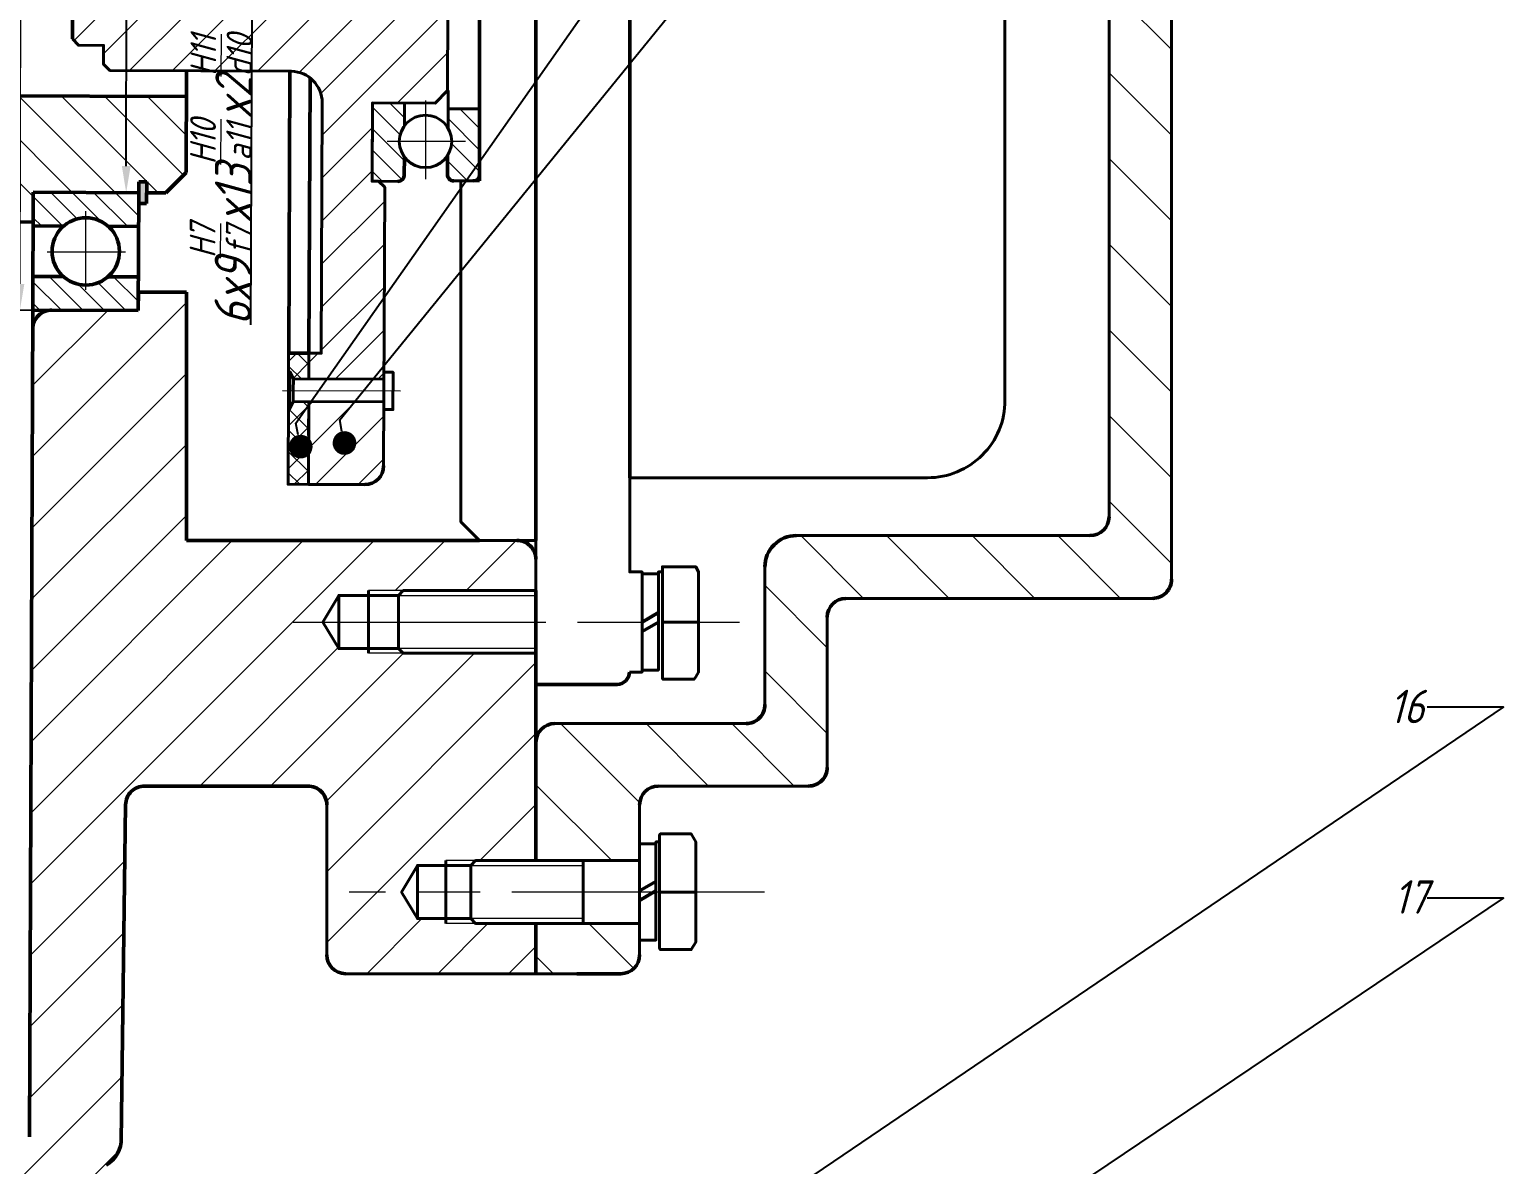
# Model space of a CAD drawing. Header units: millimetres. Extents: x 123 to 1312, y 107 to 948.
# Drawn here: x 460.6 to 600.6, y 560.6 to 668.4 of the extents above; entities that cross this region are included whole.
import ezdxf

# ---------------------------------------------------------------- set-up
doc = ezdxf.new("R2010")
doc.units = ezdxf.units.MM
doc.linetypes.add('ACAD_ISO08W100', pattern=[36, 24, -3, 6, -3])
doc.layers.get('Defpoints').update_dxf_attribs({"lineweight": 35})
for name, color, linetype, lineweight in [('中心线', 1, 'ACAD_ISO08W100', 35), ('剖面线', 6, 'Continuous', 35), ('尺寸', 4, 'Continuous', 25), ('粗实线', 7, 'Continuous', 50), ('细实线', 7, 'Continuous', 20)]:
    doc.layers.add(name, color=color, linetype=linetype, lineweight=lineweight)
doc.layers.add('尺寸标注', color=4, linetype='Continuous')
doc.styles.get("Standard").update_dxf_attribs({"font": 'arial.ttf'})
doc.styles.add('工程字-35', font='gbeitc.shx', dxfattribs={"height": 3.5, "bigfont": 'gbcbig.shx'})
doc.dimstyles.new('ISO-25', dxfattribs={"dimtxt": 2.5, "dimasz": 2.5, "dimexe": 1.25, "dimexo": 0.625, "dimtad": 1, "dimtxsty": 'Standard', "dimcen": 2.5, "dimadec": 0, "dimazin": 0, "dimtfac": 1, "dimtmove": 0, "dimatfit": 3, "dimfxl": 1, "dimarcsym": 0})
pattern_1 = [(135, (-1240.287350749196, -1086.614269054311), (-1.016661937287694, -1.016661937287694), [])]

# ---------------------------------------------------------------- blocks, each defined once
blk = doc.blocks.new('*D47')
at = {"layer": 'Defpoints', "color": 0, "transparency": 16777216}
for p in [(459.8407330063274, 711.82915076308), (471.0816382059557, 711.8064895668207), (470.9402697020314, 641.681773614421)]:
    blk.add_point(p, dxfattribs=at)
at = {"layer": '尺寸标注', "color": 0, "lineweight": -2, "transparency": 16777216}
for p, q in [((470.4566394759793, 711.8077495382047), (458.5907355463746, 711.831670705848)), ((459.7044043879392, 644.2044297305858), (459.8356931207914, 709.3291558431744)), ((470.315270972055, 641.683033585805), (458.4493670424504, 641.7069547534483))]:
    blk.add_line(p, q, dxfattribs=at)
at = {"layer": '尺寸标注', "color": 0, "transparency": 16777216}
for points in [[(459.4190273008071, 709.3299958240971), (460.2523589407757, 709.3283158622518), (459.8407330063274, 711.82915076308)], [(459.2877385679549, 644.2052697115085), (460.1210702079235, 644.2035897496633), (459.6993645024032, 641.7044348106803)]]:
    blk.add_solid(points, dxfattribs=at)
at = {"layer": '尺寸标注', "color": 0, "lineweight": 20, "transparency": 16777216, "insert": (457.3950535804551, 676.7715806781392), "char_height": 3.5, "attachment_point": 5, "rotation": 89.8844942535857, "style": '工程字-35'}
blk.add_mtext('Φ70H7', dxfattribs=at)
blk = doc.blocks.new('*D48')
at = {"layer": 'Defpoints', "color": 0, "transparency": 16777216}
for p in [(461.0656018188037, 700.6187989255214), (469.8853280989273, 700.6010187278038), (460.9694224164813, 652.9097680285314)]:
    blk.add_point(p, dxfattribs=at)
at = {"layer": '尺寸标注', "color": 0, "lineweight": -2, "transparency": 16777216}
for p, q in [((461.6906005487805, 700.6175389543342), (471.1353255588809, 700.5984987854292)), ((469.7941885813539, 655.3919827507209), (469.8802882141783, 698.1010238078966)), ((461.5944211464581, 652.9085080573442), (471.0391461565585, 652.8894678884392))]:
    blk.add_line(p, q, dxfattribs=at)
at = {"layer": '尺寸标注', "color": 0, "transparency": 16777216}
for points in [[(469.4636223941937, 698.101863788688), (470.2969540341629, 698.1001838271051), (469.8853280989273, 700.6010187278038)], [(469.3775227613693, 655.3928227315123), (470.2108544013384, 655.3911427699294), (469.7891486966049, 652.8919878308137)]]:
    blk.add_solid(points, dxfattribs=at)
at = {"layer": '尺寸标注', "color": 0, "lineweight": 20, "transparency": 16777216, "insert": (467.4622432238543, 676.7512911698202), "char_height": 3.5, "attachment_point": 5, "rotation": 89.88449427162345, "style": '工程字-35'}
blk.add_mtext('Φ48k6', dxfattribs=at)
blk = doc.blocks.new('*D49')
at = {"layer": 'Defpoints', "color": 0, "transparency": 16777216}
for p in [(482.6382624457374, 683.1078516123423), (481.7163478668381, 670.3370508021072), (482.5867572906622, 670.3335413701691)]:
    blk.add_point(p, dxfattribs=at)
at = {"layer": '尺寸标注', "color": 0, "lineweight": -2, "transparency": 16777216}
for p, q in [((482.013267525825, 683.110371549596), (480.5178631820885, 683.1164009187881)), ((481.7577732728979, 680.611381364631), (481.7264276158535, 672.8370304817566)), ((481.9617623707499, 670.3360613074228), (480.4663580270134, 670.3420906766149)), ((481.7163478668381, 670.3370508021072), (481.5953908786543, 640.3372946463143))]:
    blk.add_line(p, q, dxfattribs=at)
at = {"layer": '尺寸标注', "color": 0, "transparency": 16777216}
for points in [[(481.3411099929563, 680.6130613228003), (482.1744365528395, 680.6097014064619), (481.7678530219133, 683.1113610442804)], [(481.3097643359119, 672.8387104399259), (482.1430908957951, 672.8353505235875), (481.7163478668381, 670.3370508021072)]]:
    blk.add_solid(points, dxfattribs=at)
at = {"layer": '尺寸标注', "color": 0, "lineweight": 20, "transparency": 16777216, "insert": (478.7800194994412, 654.0987577961718), "char_height": 3.5, "attachment_point": 5, "rotation": 89.76898854325012, "style": '工程字-35'}
blk.add_mtext('6x9{\\H0.7x;\\SH7/f7;}x13{\\H0.7x;\\SH10/a11;}x2{\\H0.7x;\\SH11/d10;}', dxfattribs=at)
blk = doc.blocks.new('*D28')
at = {"layer": 'Defpoints', "color": 0, "transparency": 16777216}
for p in [(498.8055575821501, 683.1080082827918), (498.7540524270753, 670.3336980406187), (515.0705834632636, 670.267910890834)]:
    blk.add_point(p, dxfattribs=at)
at = {"layer": '尺寸标注', "color": 0, "lineweight": -2, "transparency": 16777216}
for p, q in [((515.1220886183382, 683.042221133007), (515.2430456065212, 713.0419772887996)), ((499.4305525020624, 683.105488345538), (516.372078458163, 683.0371812584993)), ((515.0806632122789, 672.7678905704834), (515.1120088693231, 680.5422414533577)), ((499.3790473469876, 670.3311781033649), (516.3205733030883, 670.2628710163262))]:
    blk.add_line(p, q, dxfattribs=at)
at = {"layer": '尺寸标注', "color": 0, "transparency": 16777216}
for points in [[(514.6953455893814, 680.5439214115269), (515.5286721492646, 680.5405614951885), (515.1220886183382, 683.042221133007)], [(514.6639999323372, 672.7695705286525), (515.4973264922204, 672.7662106123141), (515.0705834632636, 670.267910890834)]]:
    blk.add_solid(points, dxfattribs=at)
at = {"layer": '尺寸标注', "color": 0, "lineweight": 20, "transparency": 16777216, "insert": (512.3167969881399, 699.3036639625137), "char_height": 3.5, "attachment_point": 5, "rotation": 89.76898854325215, "style": '工程字-35'}
blk.add_mtext('6x9{\\H0.7x;\\SH7/f7;}x13{\\H0.7x;\\SH10/a11;}x2{\\H0.7x;\\SH11/d10;}', dxfattribs=at)

msp = doc.modelspace()

# ---------------------------------------------------------------- hatches: boundary and pattern name
at = {"layer": '剖面线', "lineweight": 20}
h = msp.add_hatch(dxfattribs=at)
h.set_pattern_fill('ANSI31', color=256, scale=0.9056863622429999, angle=90)
h.set_pattern_definition([(135, (-1240.287350749196, -1086.614269054311), (-2.033323874575389, -2.033323874575387), [])])
h.paths.add_polyline_path([(475.5005310108136, 661.9844974921698), (457.0455800894015, 662.0589066063299), (456.0103856690866, 662.0630609409013), (456.010360611861, 660.7327835106112), (449.4113172038342, 660.732907140598), (449.4113091655327, 660.3061571325939), (448.5517590034469, 660.3061726295409), (448.5517670417721, 660.7329240013414), (441.0931734716823, 660.733064492073), (440.2453472812722, 660.7330804618018), (440.2453307928618, 659.8577176331755), (440.2452946671974, 657.939821359394), (440.2452266308565, 654.3278007372019), (449.6171597585117, 654.3276242066372, -0.4142135623730984), (451.7481463526137, 652.1965573321177), (451.7467720949762, 579.2377996256987), (446.7034875743584, 579.2378946214535), (446.7034370843758, 576.5574027814846), (451.7467216049936, 576.5573077857298), (451.7467495507135, 575.0736813478966), (454.5191898119938, 575.0736291259655), (454.5192118911255, 576.2458009689431), (458.4023027057774, 576.2473423657116), (458.6763126160104, 650.0882492573983), (460.9580626433835, 650.0790923755262), (460.9694224164814, 652.9097680285308), (470.9851674183637, 652.8695738824799), (470.9892646519165, 653.890539633152), (471.7351180031183, 653.8875464520634), (471.731114227272, 652.8665803263361), (473.5424730237301, 652.8594769813626), (475.4714546034111, 654.7729659795082)])
h.paths.add_polyline_path([(454.5191255975642, 571.6645122683126), (451.7466756503682, 571.6645644904261), (451.7466011845045, 570.1642275831928), (458.3797289314161, 570.1641026410093), (458.3809466910207, 570.4922676833148), (454.5191035184325, 570.492340425335)])
h.paths.add_polyline_path([(458.7849326858095, 770.9425127311501), (458.7849337056623, 770.9966563661619), (458.7851648265823, 783.2667685101346), (451.7506152052429, 783.266901013536), (451.7504946921845, 776.86891355743), (446.7072101679869, 776.8688185616747), (446.7071597740169, 774.1934239667853), (451.7504442946347, 774.1933289710305), (451.7490700369981, 701.2345712646106, -0.4142135623730926), (449.6180031624763, 699.1035846705086), (440.2460700348229, 699.1037612010732), (440.2459493844044, 692.6984814764724), (448.5523691449043, 692.698325016012), (448.5523771832186, 693.1250756991044), (449.4119273452916, 693.1250595085417), (449.4119193069773, 692.6983088254492), (456.0109627149932, 692.6981845252817), (456.0109398741906, 691.4855758575227), (457.1049029770365, 691.4855552515364), (475.5600039040964, 691.4855552515364), (475.5600039040964, 698.6971453810143), (473.6387529989843, 700.6183962861251), (471.8273802855329, 700.6185962157056), (471.827267595917, 699.597622245712), (471.0814082389088, 699.5976362947854), (471.081427470066, 700.6186102665392), (461.0656018188038, 700.6187989255204), (461.0656551380907, 703.4494973718615), (458.783886737473, 703.4495403514538)])
h = msp.add_hatch(dxfattribs=at)
h.set_pattern_fill('ANSI31', color=256, scale=1.811372724486, angle=90)
h.set_pattern_definition([(135, (-1240.287350749196, -1086.614269054311), (-4.066647749150778, -4.066647749150775), [])])
h.paths.add_polyline_path([(518.5375993455127, 771.5085634220127), (518.5375993455127, 772.9212695202364, 0.4142135623730952), (516.7640357222153, 774.6948331435342), (512.5754067395383, 774.6948331435342), (508.6948337124613, 774.6948331435342), (508.6948337124613, 769.9236767799116), (518.5375993455127, 769.9236767799116)])
h.paths.add_polyline_path([(567.2162604956866, 739.072619092562), (538.1222699943119, 739.072619092562, -0.4142135623730951), (536.3487063710154, 740.8461827158567), (536.3487063710154, 755.1101624947332, 0.414213562373095), (534.5751427477044, 756.8837261180452), (520.311162968811, 756.8837261180452, -0.4142135623730951), (518.5375993455127, 758.657289741343), (518.5375993455127, 763.9614841739235), (508.6948337124613, 763.9614841739235), (508.6948337124613, 752.7328325315984, 0.4142135623730951), (510.4683973357587, 750.9592689083006), (528.6129501417063, 750.9592689083006, -0.414213562373043), (530.4242491612531, 749.185705285006), (530.4242491612531, 736.0915227895644, 0.4142135623730952), (533.4053454642499, 733.1104264865667), (561.2918032859352, 733.1104264865667, -0.4142135623730919), (563.1031023054684, 731.3368628632657), (563.1031023054684, 676.7148768052298), (569.0275595152316, 676.7148768052298), (569.0275595152316, 737.2990554692674, 0.414213562373095)])
h.paths.add_polyline_path([(569.0275595152316, 676.7148768052298), (563.1031023054684, 676.7148768052298), (563.1031023054684, 622.1306261434247, -0.4142135623731004), (561.3295386821665, 620.3193271238924), (533.4053454642499, 620.3193271238924, 0.4142135623730959), (530.4242491612531, 617.3382308208952), (530.4242491612531, 604.2817837217044, -0.4142135623729952), (528.6506855379566, 602.470484702159), (510.4683973357587, 602.470484702159, 0.4142135623730951), (508.6948337124613, 600.6969210788607), (508.6948337124613, 589.468269436536), (518.5375993455127, 589.468269436536), (518.5375993455127, 591.0531560786371), (518.5375993455127, 594.7724638691166, -0.4142135623730937), (520.311162968811, 596.5460274924153), (534.5751427477044, 596.5460274924153, 0.4142135623730951), (536.3487063710154, 598.3195911157263), (536.3487063710154, 612.5835708946029, -0.4142135623730949), (538.1222699943119, 614.3571345178975), (567.2539958919378, 614.3571345178975, 0.414213562372992), (569.0275595152316, 616.1684335374439)])
h.paths.add_polyline_path([(518.5375993455127, 583.506076830548), (508.6948337124613, 583.506076830548), (508.6948337124613, 578.7349204669254), (512.5754067395383, 578.7349204669254), (516.7640357222153, 578.7349204669254, 0.4142135623730951), (518.5375993455127, 580.5084840902236)])
h = msp.add_hatch(dxfattribs=at)
h.set_pattern_fill('ANSI31', color=256, scale=0.9056863622429999)
h.set_pattern_definition([(44.99999999999999, (-1240.287350749196, -1086.614269054311), (-2.033323874575389, 2.033323874575387), [])])
h.paths.add_polyline_path([(494.4308539335761, 726.4659785630629, 0.4142135623730951), (492.657290310276, 728.2395421863612), (487.2988640441308, 728.2395421863612), (487.2988640441308, 720.390579768346), (494.4308539335761, 720.390579768346)])
h.paths.add_polyline_path([(494.4308539335761, 718.2396621826429), (487.2988640441308, 718.2396621826429), (487.2988640441308, 715.7868614270133), (488.4686613275735, 715.7868614270133), (488.4686613275735, 692.0665054315846, -0.4104873917402703), (485.5253004208371, 689.0324654925416), (468.2802243389488, 689.0324654925416), (467.6764579990977, 688.4286991526956), (467.6764579990977, 686.6551355293941), (465.2991280359502, 686.6551355293941), (464.7330970923595, 686.051369189548), (464.7330970923595, 683.6740392263996), (465.2987470467906, 683.108389271948), (482.6485606123342, 683.1080624693177), (500.355311143313, 683.1080160910105), (500.355311143313, 690.8060291158426), (499.1855138598712, 692.0135617955357), (493.2233212538686, 692.0135617955357), (493.2233212538686, 698.8436685150591), (493.2233212538686, 699.4474348549056), (493.8270875937224, 699.4474348549056), (494.4308539335761, 700.0134657985077)])
h.paths.add_polyline_path([(500.3294141386186, 670.2620041775467), (482.64968018119, 670.3332876693294), (482.6382624457374, 670.3219019981184), (465.1917428671431, 670.3222308419786), (464.7052074500798, 669.8396030255194), (464.6956222943372, 667.4622923856427), (465.25921431188, 666.8562487733557), (467.6365249517548, 666.8466636176131), (467.6293741212821, 665.073114410086), (468.2307012283691, 664.4669186524693), (485.3460612128183, 664.3979106783822, -0.4179495766582548), (488.4069546415349, 661.404448829101), (488.3111030841146, 637.6313424303371), (487.1413153089488, 637.6360589355427), (487.131425862548, 635.1832781166222), (494.2633577821789, 635.1545226493959), (494.3368439761998, 653.3805708884502), (493.7353647237851, 653.9490315565413), (493.1316032914292, 653.9514658818093), (493.16157592129, 661.3852785176168), (499.1237200657524, 661.3612395555965), (500.2983764914525, 662.5640459150877)])
h.paths.add_polyline_path([(494.2546854984112, 633.0036225466529), (487.122753578783, 633.0323780138792), (487.0911073502994, 625.1834793933313), (492.449490062404, 625.161874756579, 0.4142135623730886), (494.2301901004039, 626.9282731336284)])
h = msp.add_hatch(dxfattribs=at)
h.set_pattern_fill('ANSI37', color=256, scale=0.4528431811215)
h.set_pattern_definition([(44.99999999999999, (-1240.287350749196, -1086.614269054311), (-1.016661937287694, 1.016661937287694), []), (135, (-1240.287350749196, -1086.614269054311), (-1.016661937287694, -1.016661937287693), [])])
h.paths.add_polyline_path([(487.2988640441308, 728.2395421863612), (485.3743588358602, 728.2395421863612), (485.3743588358602, 721.1075522969172), (485.4875650245995, 721.1075522969172), (485.8271835907635, 720.390579768346), (487.2988640441308, 720.390579768346)])
h.paths.add_polyline_path([(487.2988640441308, 718.2396621826429), (485.8271835907635, 718.2396621826429), (485.4875650245995, 717.5604250503152), (485.3743588358602, 717.5604250503152), (485.3743588358602, 715.7868614270133), (487.2988640441308, 715.7868614270133)])
h.paths.add_polyline_path([(487.1413153089488, 637.6360589355427), (485.216825743325, 637.6438183473342), (485.2096749128514, 635.8702691398066), (485.3228801814357, 635.8698127038192), (485.6597573712052, 635.1892117844632), (487.131425862548, 635.1832781166222)])
h.paths.add_polyline_path([(487.122753578783, 633.0323780138792), (485.6510850874383, 633.0383116817197), (485.3085785204867, 632.322714288764), (485.1953732519032, 632.3231707247514), (485.1666177846782, 625.1912388051223), (487.0911073502994, 625.1834793933313)])
h = msp.add_hatch(dxfattribs=at)
h.set_pattern_fill('ANSI31', color=256, scale=0.4528431811215, angle=90)
h.set_pattern_definition(pattern_1)
h.paths.add_polyline_path([(496.209433400395, 659.218957270964), (496.2181181725582, 661.3729547459475), (493.16157592129, 661.3852785176168), (493.1316032914292, 653.9514658818093), (493.7353647237851, 653.9490315565413), (495.5843841103697, 653.9415764354089, 0.4142135623731418), (496.1905798679863, 654.5429035424895), (496.1975134192835, 656.2625631614274, -0.1593255716615192), (495.7168549593207, 657.732688497153, -0.16139336818083)])
h.paths.add_polyline_path([(503.3364074463143, 660.8124809916208), (500.345138589154, 660.824541585378), (500.345138589154, 659.0033472196969, -0.1347775255652091), (500.6939879074571, 657.732688497153, -0.1455676542781107), (500.2894530557569, 656.3726240527899), (500.2822995203169, 654.5984039595978, 0.414213562372942), (500.8836266273993, 653.9922082019807), (502.7326460139839, 653.9847530808483, 0.4420067806815043), (503.3364074463143, 654.6427317009229)])
h = msp.add_hatch(dxfattribs=at)
h.set_pattern_fill('ANSI31', color=256, scale=0.4528431811215, angle=90)
h.set_pattern_definition(pattern_1)
h.paths.add_polyline_path([(470.9851674183637, 652.8695738824799), (460.9694224164814, 652.9097680285308), (460.9565944975284, 649.713253666228), (463.8502164207757, 649.7015867783052, -0.3779644731241619), (468.0788071337956, 649.6845373864949), (470.9723387423119, 649.6728708627152)])
h.paths.add_polyline_path([(470.9475515550321, 643.4962961250876), (470.9530968638837, 644.8780993198279), (468.0594749412776, 644.8897662077479, -0.3779644732774394), (463.8308842269716, 644.9068155995637), (460.9373526191011, 644.9184821233407), (460.9245247001463, 641.7219677604712), (470.9402697463929, 641.6817846691856)])
h = msp.add_hatch(dxfattribs=at)
h.set_pattern_fill('ANSI31', color=256, scale=1.5)
h.set_pattern_definition([(45, (-3538.129072147966, -1168.796074194503), (-3.367596045400933, 3.367596045400933), [])])
h.paths.add_polyline_path([(425.5970105539927, 306.7228221350686), (417.2416817402263, 306.7228221350686), (417.2416817402263, 299.7431891066205), (427.4582460282454, 299.7431891066205), (427.451234026777, 302.5350423179996), (425.5970105539927, 302.5350423179996)])
h.paths.add_polyline_path([(466.4016277698752, 334.581558880368), (466.4016277698747, 380.2786365358443, -0.4142135623730952), (468.2130004943606, 382.0900092603304), (479.0808163422912, 382.0900092603295), (479.0808163422912, 394.2414954372643), (466.8032161201813, 394.1919929834089), (463.9730844060518, 394.1805820837155), (463.9712586621008, 394.6334031579759), (461.2920673060466, 394.6226008396002), (459.7735876520937, 397.1429109716244), (457.267327969329, 397.1342517809926), (457.3447261936794, 343.6646423945151, -0.4150612735273193), (448.2879153312215, 334.5815588802777), (417.3301299931427, 334.5815082703448), (417.3301299931427, 317.8497733398415), (425.5970105539927, 317.8497733398415), (425.5970105539927, 322.0375531569105), (427.4582460282454, 322.0375531569105), (427.4684146380432, 325.4916938077115), (457.3447641466823, 325.3656610595328, 0.4142135623769168)])
h.paths.add_polyline_path([(479.0808163422912, 409.2712249964518), (464.589834546407, 409.2712249964518), (457.2497748612991, 409.2606001276204), (457.267327969329, 397.1342517809926), (459.7713680783882, 397.142903302941), (461.2716798319284, 399.6791028355312), (463.950871187983, 399.6899051539069), (463.9490454440324, 400.1427262281666), (466.7791771581619, 400.154137127859), (479.0808163422912, 400.2037365051835)])
h.paths.add_polyline_path([(508.6948337124613, 609.1715357200335), (496.0912113681561, 609.1715357200335), (492.8082318952311, 609.1715357200335), (489.9780771772048, 609.5866250786792), (488.4686613275735, 612.1148966267904), (489.9780771772048, 614.6431681749011), (492.8082318952311, 614.6431681749011), (492.8082318952311, 615.095992929784), (496.0912113681561, 615.095992929784), (508.6948337124613, 615.095992929784), (508.6948337124613, 618.0769899319839, 0.4111339393678041), (506.9024023910324, 619.8506528560797), (503.3364074463143, 619.8506528560795), (475.5098822186619, 619.8506528560795), (475.5098822186619, 643.4377901104606), (470.9473167647798, 643.4377901104606), (470.9402697463952, 641.6817846691863), (462.7169057099809, 641.7147410010875, 0.4175137250915362), (460.9172305366747, 639.9092428227152), (460.6087960005598, 563.257961634843, -0.2845779496551034), (458.9600519353298, 560.6195136482856, 0.2853566091256299), (457.3112858815743, 557.9725545158333), (457.2494374507655, 503.8685356282303), (464.5898345464147, 503.8579102709914), (478.7094872768012, 503.8579102709914), (479.0808163422907, 504.1079517407115), (479.0808163422907, 512.9226131723037), (466.7791771581615, 512.9749981395842), (463.949045444032, 512.9864090392769), (461.2716798319279, 513.4500324319124), (459.7714024013385, 515.9861739433261), (459.7735536333694, 515.9861678329385), (461.2920673060462, 518.506534427843), (463.9712586621004, 518.4957321094673), (463.9730844060514, 518.9485531837274), (466.8032161201809, 518.937142284034), (475.918920966601, 518.900388378514), (479.0808163422907, 521.059768905852), (479.0808163422907, 531.0391260071137), (468.2130004943601, 531.0391260071126, -0.4142135623730951), (466.4016277698743, 532.8504987315987), (466.4016277698743, 558.0049761393332, -0.2694392891487775), (467.8931472323411, 560.5718601990277, 0.2793170502078753), (469.3250526961383, 563.1437892981439), (469.7402735186774, 594.7724638692898, -0.4111339393602236), (471.5327048401059, 596.5461267933392), (487.047411182868, 596.5461267933392, -0.4111339393959939), (488.8398425042988, 594.7724638690706), (488.8398425042988, 580.5084840902246, 0.4142135623730929), (490.613406127597, 578.7349204669263), (506.6509495297732, 578.734920466926), (508.6948337124613, 578.734920466926), (508.6948337124613, 583.5060768305486), (502.9528806982089, 583.5060768305486), (500.1227259801844, 583.5060768305486), (497.4435128471096, 583.9589015854319), (495.9340969974783, 586.4871731335431), (497.4435128471096, 589.0154446816539), (500.1227259801844, 589.0154446816539), (500.1227259801844, 589.4682694365367), (502.9528806982089, 589.4682694365367), (508.6948337124613, 589.4682694365367), (508.6948337124613, 600.6969210788618), (508.6948337124613, 606.1904394170394)])
at = {"layer": '粗实线', "lineweight": 50}
h = msp.add_hatch(color=256, dxfattribs=at)
h.dxf.hatch_style = 1
h.paths.add_polyline_path([(471.7351180031183, 653.8875464520634), (470.9892646519165, 653.890539633152), (470.9810701848082, 651.8486081318074), (471.7271104514257, 651.8456142006098)])

# ---------------------------------------------------------------- linework, layer by layer
at = {"linetype": 'Continuous', "lineweight": 50}
for p, q in [((470.9892646519165, 653.8905396331527), (470.9810701848082, 651.8486081318081)), ((471.7271104514257, 651.8456142006105), (471.7351180031183, 653.887546452064)), ((460.9245247001463, 641.7219677604719), (460.9694224164814, 652.9097680285315)), ((460.9694224164814, 652.9097680285315), (470.9851674183637, 652.8695738824806)), ((470.9402697020314, 641.681773614421), (470.9851674183637, 652.8695738824806)), ((470.9810701848082, 651.8486081318081), (471.7269235360136, 651.8456149507199)), ((460.9582200589257, 650.0790917438037), (458.6760872625418, 650.0882501617646)), ((470.9402697463929, 641.6817846691863), (460.9245247001463, 641.7219677604719))]:
    msp.add_line(p, q, dxfattribs=at)
at = {"lineweight": 50}
for p, q in [((460.9565944975284, 649.7132536662286), (463.8502164207785, 649.7015867783055)), ((468.0788071337956, 649.684537386496), (470.9723387423091, 649.6728708627159)), ((460.9374128289264, 644.91848188058), (463.8308842269716, 644.9068155995649)), ((468.0594749412776, 644.8897662077491), (470.9530968638837, 644.8780993198286))]:
    msp.add_line(p, q, dxfattribs=at)
msp.add_circle((465.9548456807051, 647.2956764927451), 3.196540102034117, dxfattribs=at)
at = {"layer": '中心线', "lineweight": 20}
for p, q in [((498.2108844219729, 661.6138399209549), (498.2108844219729, 654.1466654137866)), ((494.5635870741762, 657.7449940925346), (502.0127091835102, 657.7449940925346)), ((465.9352433459244, 651.1262575498577), (465.9352433459244, 643.6590830426894)), ((462.2879459981277, 647.2574117214374), (469.7370681074617, 647.2574117214374)), ((484.6172021314496, 634.0948941883291), (495.8295661044785, 634.0496866949877))]:
    msp.add_line(p, q, dxfattribs=at)
for points in [[(485.638506609549, 612.1148966267904), (528.0250631263552, 612.1148966267904)], [(530.3936403099069, 586.4871731335431), (490.9593872483083, 586.4871731335431)]]:
    msp.add_lwpolyline(points, dxfattribs=at)
at = {"layer": '尺寸', "lineweight": 25}
for points in [[(486.1256211701157, 629.8700331241387), (485.9085435255802, 630.9751556781387), (600.5533592475012, 794.217891999421), (593.3108596525408, 794.217891999421)], [(490.2787059250941, 630.2147819526447), (490.0616282805595, 631.3199045066447), (600.5533592475012, 767.0464877339502), (593.3108596525408, 767.0464877339502)], [(481.9891348074016, 522.7995502180013), (481.3697970578733, 523.1837325133602), (600.5533592475012, 604.0180621411271), (593.3108596525408, 604.0180621411271)], [(455.2438546873136, 486.8055855606974), (455.0267770427781, 487.9107081146972), (600.5533592475012, 585.9037926308135), (593.3108596525408, 585.9037926308135)]]:
    msp.add_lwpolyline(points, dxfattribs=at)
at = {"layer": '尺寸', "lineweight": 0, "transparency": 33554559}
for points in [[(485.8493405316167, 629.771361467532), (486.3624331459732, 628.7649105701391), (485.6125285557591, 629.6134868169604)], [(486.1256211701157, 629.8700331241387), (485.8493405316167, 629.771361467532), (486.3624331459732, 628.7649105701391)], [(486.3624331459732, 628.7649105701391), (486.4216361399376, 629.8897674554607), (486.1256211701157, 629.8700331241387)], [(486.7176511097587, 629.8305644614959), (486.3624331459732, 628.7649105701391), (486.4216361399376, 629.8897674554607)], [(486.9741974169374, 629.7121584735676), (486.7176511097587, 629.8305644614959), (486.3624331459732, 628.7649105701391)], [(490.5155179009516, 629.1096593986451), (489.7656133107375, 629.9582356454664), (489.5682699975232, 629.7214236696093)], [(490.0024252865951, 630.116110296038), (490.5155179009516, 629.1096593986451), (489.7656133107375, 629.9582356454664)], [(490.2787059250941, 630.2147819526447), (490.0024252865951, 630.116110296038), (490.5155179009516, 629.1096593986451)], [(490.5155179009516, 629.1096593986451), (490.574720894916, 630.2345162839663), (490.2787059250941, 630.2147819526447)], [(490.8707358647371, 630.1753132900019), (490.5155179009516, 629.1096593986451), (490.574720894916, 630.2345162839663)], [(491.1272821719158, 630.0569073020736), (490.8707358647371, 630.1753132900019), (490.5155179009516, 629.1096593986451)], [(490.5155179009516, 629.1096593986451), (491.3640941477724, 629.8595639888592), (491.1272821719158, 630.0569073020736)], [(491.5219687983445, 629.6227520130021), (490.5155179009516, 629.1096593986451), (491.3640941477724, 629.8595639888592)], [(485.296779254616, 629.120128533925), (486.3624331459732, 628.7649105701391), (485.2375762606525, 628.8241135641035)], [(486.3624331459732, 628.7649105701391), (485.2375762606525, 628.8241135641035), (485.2573105919737, 628.5280985942825)], [(485.2573105919737, 628.5280985942825), (485.3559822485804, 628.2518179557821), (486.3624331459732, 628.7649105701391)], [(485.4151852425448, 629.3766748411037), (485.296779254616, 629.120128533925), (486.3624331459732, 628.7649105701391)], [(485.3559822485804, 628.2518179557821), (486.3624331459732, 628.7649105701391), (485.5138568991515, 628.0150059799255)], [(486.3624331459732, 628.7649105701391), (485.6125285557591, 629.6134868169604), (485.4151852425448, 629.3766748411037)], [(486.3624331459732, 628.7649105701391), (485.5138568991515, 628.0150059799255), (485.7309345436879, 627.8176626667107)], [(485.7309345436879, 627.8176626667107), (486.0072151821878, 627.6795223474608), (486.3624331459732, 628.7649105701391)], [(486.0072151821878, 627.6795223474608), (486.3624331459732, 628.7649105701391), (486.3032301520088, 627.640053684818)], [(486.3624331459732, 628.7649105701391), (486.3032301520088, 627.640053684818), (486.5992451218299, 627.6597880161396)], [(486.3624331459732, 628.7649105701391), (487.211009392794, 629.5148151603532), (486.9741974169374, 629.7121584735676)], [(487.3688840433661, 629.2780031844961), (486.3624331459732, 628.7649105701391), (487.211009392794, 629.5148151603532)], [(487.4675556999737, 628.9819882146746), (487.3688840433661, 629.2780031844961), (486.3624331459732, 628.7649105701391)], [(486.3624331459732, 628.7649105701391), (487.4872900312948, 628.7057075761747), (487.4675556999737, 628.9819882146746)], [(486.5992451218299, 627.6597880161396), (486.8755257603307, 627.7584596727468), (486.3624331459732, 628.7649105701391)], [(486.8755257603307, 627.7584596727468), (486.3624331459732, 628.7649105701391), (487.1123377361864, 627.9163343233183)], [(486.3624331459732, 628.7649105701391), (487.1123377361864, 627.9163343233183), (487.3096810494017, 628.1334119678538)], [(487.3096810494017, 628.1334119678538), (487.4280870373295, 628.4096926063537), (486.3624331459732, 628.7649105701391)], [(487.4280870373295, 628.4096926063537), (486.3624331459732, 628.7649105701391), (487.4872900312948, 628.7057075761747)], [(489.4498640095944, 629.464877362431), (490.5155179009516, 629.1096593986451), (489.3906610156309, 629.1688623926091)], [(490.5155179009516, 629.1096593986451), (489.3906610156309, 629.1688623926091), (489.4103953469521, 628.8728474227885)], [(489.4103953469521, 628.8728474227885), (489.5090670035588, 628.5965667842881), (490.5155179009516, 629.1096593986451)], [(489.5682699975232, 629.7214236696093), (489.4498640095944, 629.464877362431), (490.5155179009516, 629.1096593986451)], [(489.5090670035588, 628.5965667842881), (490.5155179009516, 629.1096593986451), (489.6669416541299, 628.3597548084315)], [(490.5155179009516, 629.1096593986451), (489.6669416541299, 628.3597548084315), (489.8840192986663, 628.1624114952167)], [(489.8840192986663, 628.1624114952167), (490.1602999371662, 628.0242711759668), (490.5155179009516, 629.1096593986451)], [(490.1602999371662, 628.0242711759668), (490.5155179009516, 629.1096593986451), (490.4563149069872, 627.984802513324)], [(490.5155179009516, 629.1096593986451), (490.4563149069872, 627.984802513324), (490.7523298768083, 628.0045368446456)], [(491.6206404549521, 629.3267370431806), (491.5219687983445, 629.6227520130021), (490.5155179009516, 629.1096593986451)], [(490.5155179009516, 629.1096593986451), (491.6403747862732, 629.0504564046807), (491.6206404549521, 629.3267370431806)], [(490.7523298768083, 628.0045368446456), (491.0286105153091, 628.1032085012528), (490.5155179009516, 629.1096593986451)], [(491.0286105153091, 628.1032085012528), (490.5155179009516, 629.1096593986451), (491.2654224911657, 628.2610831518239)], [(490.5155179009516, 629.1096593986451), (491.2654224911657, 628.2610831518239), (491.4627658043801, 628.4781607963594)], [(491.4627658043801, 628.4781607963594), (491.5811717923079, 628.7544414348597), (490.5155179009516, 629.1096593986451)], [(491.5811717923079, 628.7544414348597), (490.5155179009516, 629.1096593986451), (491.6403747862732, 629.0504564046807)]]:
    msp.add_solid(points, dxfattribs=at)
at = {"layer": '粗实线', "lineweight": 50}
for p, q in [((508.6948337124613, 735.3527636784956), (508.6948337124613, 619.8506528560795)), ((517.6003872251995, 625.812845462068), (517.6003872251995, 727.6169081483933)), ((503.3364074463143, 654.0011864536771), (503.3364074463143, 676.7112253024891)), ((464.6956222943372, 667.4622923856434), (464.7052074500798, 669.8396030255201)), ((475.4714546034111, 654.7729659795093), (475.5104216224463, 664.4375673121083)), ((485.216825743325, 637.6438183473354), (485.3246967817568, 664.3979968183246)), ((487.1413153089488, 637.6360589355434), (487.2466609038356, 663.7638768162453)), ((457.0455800894015, 662.0589066063305), (475.5005310108136, 661.9844974921705)), ((500.2822995203169, 654.598403959599), (500.2894530557569, 656.3726240527901)), ((496.1905798679863, 654.5429035424902), (496.1975134192835, 656.2625631614285)), ((470.9892646519165, 653.8905396331527), (471.7351180031228, 653.887546452064)), ((473.5424730237301, 652.8594769813633), (475.4714546034111, 654.7729659795093)), ((471.731114227272, 652.8665803263373), (473.5424730237301, 652.8594769813633)), ((470.9402697020314, 641.681773614421), (470.9475515550321, 643.4962961250883)), ((470.9473167647784, 643.4377901104606), (475.5098822186619, 643.4377901104606)), ((475.5098822186619, 619.8506528560795), (475.5098822186619, 643.4377901104606)), ((460.6087960005607, 563.2579616348432), (460.9245247001463, 641.7219677604719)), ((485.216825743325, 637.6438183473354), (487.1413153089488, 637.6360589355434)), ((485.6597573712052, 635.1892117844639), (485.3228801814357, 635.8698127038199)), ((503.3364074463143, 619.8506528560795), (475.5098822186619, 619.8506528560795)), ((508.688319536308, 609.1715357200335), (508.6948337124613, 615.095992929784)), ((520.3173357545129, 613.0081448150568), (518.7701845086667, 612.1148966267904)), ((520.3173357545129, 612.1148966267904), (518.7701845086667, 611.221648438524)), ((508.6948337124613, 606.1737118619496), (508.688319536308, 609.1715357200335)), ((508.6948337124613, 600.6969210788618), (508.6948337124613, 606.1904394170394)), ((516.3928545455196, 606.1904394170399), (508.6948337124613, 606.1737118619496)), ((508.6948337124613, 589.4682694365367), (508.6948337124613, 600.6969210788618)), ((487.047411182868, 596.5461267933399), (471.5327048401059, 596.5461267933395)), ((469.7402735186752, 594.7724638691145), (469.321335436066, 562.8606339197552)), ((520.0847505913589, 587.4812261890252), (518.5375993455127, 586.5879780007588)), ((520.0847505913589, 586.5879780007588), (518.5375993455127, 585.6947298124924)), ((508.6948337124613, 578.734920466926), (508.6948337124613, 583.5060768305486)), ((516.7640357222153, 578.734920466926), (512.5754067395383, 578.734920466926))]:
    msp.add_line(p, q, dxfattribs=at)
at = {"layer": '粗实线', "lineweight": 40}
for points in [[(518.7701845086667, 615.095992929784), (518.7701845086667, 616.8695565530859), (517.6003872251995, 616.8695565530859), (517.6003872251995, 625.812845462068), (545.8641990092838, 625.812845462068, 0.4153846153844266), (553.2226012761785, 633.1712477289559), (553.2226012761785, 676.7148768052309)], [(487.131425862548, 635.1832781166229), (487.1413153089488, 637.6360589355434), (488.3111030841146, 637.6313424303378), (488.4069546415349, 661.4044488291017, 0.4053553407336839), (485.4756371398589, 664.3973882370071)]]:
    msp.add_lwpolyline(points, format="xyb", dxfattribs=at)
for points in [[(563.1031023054684, 622.0928907471946), (563.1031023054684, 676.7148768052309)], [(569.0275595152316, 616.1684335374441), (569.0275595152316, 676.7148768052314)], [(494.2301901004039, 626.9282731336332), (494.3368439761998, 653.3805708884508), (493.7353647237851, 653.949031556542), (493.1316032914292, 653.9514658818096), (493.16157592129, 661.3852785176175), (499.1237200657524, 661.3612395555972), (500.2983764914525, 662.5640459150884), (500.3294141386186, 670.2620041775474), (485.4995239565505, 670.321797291939)], [(464.6956222943372, 667.4622923856434), (465.25921431188, 666.8562487733568), (467.6365249517548, 666.8466636176147), (467.6293741212821, 665.0731144100866), (468.2307012283691, 664.46691865247), (485.4756371398589, 664.3973882370071)], [(503.3388417715814, 654.5860801879301), (503.3639457509062, 660.8123699590399), (500.345138589154, 660.8245415853783), (500.3521372743007, 662.5603557033808)], [(496.209433400395, 659.2189572709647), (496.2181181725582, 661.3729547459486), (493.16157592129, 661.3852785176175), (493.1340376166963, 654.5552273141595)], [(500.345138589154, 660.8245415853783), (500.345138589154, 659.0033472196981)], [(493.7353647237851, 653.949031556542), (495.5843841103697, 653.9415764354087)], [(500.8836266273993, 653.9922082019827), (502.7326460139584, 653.9847530808495)], [(503.3364074463143, 653.9823187555551), (501.5628438230187, 653.9823187555551), (501.5628438230187, 621.624216479381), (503.3364074463143, 619.8506528560795), (508.6948337124613, 619.8506528560795), (508.6948337124613, 615.095992929784)], [(485.2384303800791, 643.0022010594369), (485.1666177846782, 625.191238805123), (487.0911073502994, 625.1834793933319), (487.122753578783, 633.0323780138799)], [(485.2096749128514, 635.8702691398073), (485.3228801814357, 635.8698127038199), (485.3085785204867, 632.3227142887647), (485.6510850874383, 633.0383116817204)], [(494.2517947371553, 632.2866558457347), (495.1197017961695, 632.2831565031627), (495.1340034571185, 635.8302549182174), (494.2660963981043, 635.8337542607899)], [(494.2546854984112, 633.0036225466536), (485.6510850874383, 633.0383116817204), (485.6553451566579, 634.0948941883291), (485.6597573712052, 635.1892117844639), (494.2633577821789, 635.1545226493965)], [(487.1098212257957, 629.8248954045214), (487.122753578783, 633.0323780138799)], [(485.1953732519032, 632.3231707247526), (485.3085785204867, 632.3227142887647)], [(487.0911073502994, 625.1834793933319), (492.4494900624086, 625.1618747565797)], [(533.4053454642517, 620.3193271238936), (561.2918032859352, 620.3193271238936)], [(520.6946897169119, 616.8695565530859), (520.6946897169119, 617.3601167042127), (523.8644630011277, 617.3601167042127), (524.1286107747901, 616.8695565530859), (524.1286107747901, 607.3602367004949), (523.8644630011277, 606.9074119456111), (523.7135214161508, 606.6809995681663), (520.7701605094153, 606.6809995681663), (520.6946897169119, 606.7564703606483), (520.6946897169119, 606.9074119456111), (520.6946897169119, 616.8695565530859), (520.3173357545129, 616.8695565530859), (520.3173357545129, 615.3224053072288)], [(530.4242491612531, 604.2817837217056), (530.4242491612531, 617.3382308208991)], [(518.7701845086667, 609.0960649275514), (518.7701845086667, 607.5489136816952), (520.3173357545129, 607.5489136816952), (520.3173357545129, 615.1714637222656), (520.3173357545129, 616.680879571885), (518.7701845086667, 616.680879571885), (518.7701845086667, 615.095992929784)], [(508.6948337124613, 615.095992929784), (496.0912113681561, 615.095992929784), (495.638386613281, 614.6431681749011), (489.9780771772048, 614.6431681749011), (488.4686613275735, 612.1148966267904), (489.9780771772048, 609.5866250786792), (495.638386613281, 609.5866250786792), (495.638386613281, 614.6431681749011)], [(489.9780771772048, 614.6431681749011), (489.9780771772048, 609.5866250786792)], [(492.8082318952311, 615.095992929784), (492.8082318952311, 609.1715357200335)], [(517.5636717045363, 607.3663559539384), (518.7701845086667, 607.3602367004949), (518.7701845086667, 615.095992929784)], [(538.1222699943119, 614.3571345178991), (567.2539958919378, 614.3571345178991)], [(520.6946897169119, 612.1148966267904), (524.1286107747901, 612.1148966267904)], [(536.3487063710154, 598.319591115717), (536.3487063710154, 612.583570894604)], [(495.638386613281, 609.5866250786792), (496.0912113681561, 609.1715357200335), (508.688319536308, 609.1715357200335)], [(510.4683973357587, 602.4704847021596), (528.6506855379566, 602.4704847021596)], [(520.3111629688092, 596.5460274924155), (534.5751427476944, 596.5460274924155)], [(488.8398425042988, 594.7724638691145), (488.8398425042988, 580.508484090228)], [(518.5375993455127, 580.508484090228), (518.5375993455127, 594.7724638691145)], [(520.4243691575484, 591.2418330598387), (520.4243691575484, 581.1287468674011), (520.4998399500219, 581.0155406786819), (523.4432008567592, 581.0155406786819), (523.858290215424, 581.7325132072476), (523.858290215424, 591.2418330598387), (523.4432008567592, 591.9965409846479), (520.4998399500219, 591.9965409846479), (520.4243691575484, 591.8455993996847), (520.4243691575484, 591.2418330598387), (520.0847505913844, 591.2418330598387), (520.0847505913844, 589.694681813982)], [(518.5375993455127, 583.4683414343115), (518.5375993455127, 581.921190188448), (520.0847505913844, 581.921190188448), (520.0847505913844, 589.5060048327812), (520.0847505913844, 591.0531560786378), (518.5375993455127, 591.0531560786378), (518.5375993455127, 589.5060048327812)], [(518.5375993455127, 581.921190188448), (518.5375993455127, 589.4682694365367), (502.9528806982089, 589.4682694365367), (502.500055943332, 589.0154446816539), (497.4435128471096, 589.0154446816539), (495.9340969974783, 586.4871731335431), (497.4435128471096, 583.9589015854319), (502.500055943332, 583.9589015854319), (502.500055943332, 589.0154446816539)], [(500.1227259801844, 589.4682694365367), (500.1227259801844, 583.9589015854319), (500.1227259801844, 583.5060768305486)], [(513.1791730793639, 583.5060768305486), (513.1791730793639, 589.4682694365367)], [(497.4435128471096, 589.0154446816539), (497.4435128471096, 583.9589015854319)], [(520.4243691575484, 586.4871731335431), (523.858290215424, 586.4871731335431)], [(502.500055943332, 583.9589015854319), (502.9528806982089, 583.5060768305486), (518.5375993455127, 583.5060768305486), (511.9716403996845, 583.5060768305486)], [(512.5754067395383, 578.734920466926), (506.6509495297732, 578.734920466926), (490.6134061275925, 578.734920466926)]]:
    msp.add_lwpolyline(points, dxfattribs=at)
at = {"layer": '粗实线', "lineweight": 20}
for points in [[(496.0912113681561, 609.1715357200335), (492.8082318952311, 609.1715357200335)], [(502.9528806982089, 589.4682694365367), (500.1227259801844, 589.4682694365367)], [(502.9528806982089, 583.5060768305486), (500.1227259801844, 583.5060768305486)]]:
    msp.add_lwpolyline(points, dxfattribs=at)
at = {"layer": '粗实线', "lineweight": 40}
msp.add_circle((498.2054214333875, 657.7326884971542), 2.488566474067753, dxfattribs=at)
at = {"layer": '粗实线', "lineweight": 50}
for centre, radius, start, end in [((495.5868184356386, 654.5453378677587), 0.6037663398465257, 269.7689885433004, 359.7689885432483), ((500.8860609526664, 654.5959696343309), 0.6037663398465257, 179.7689885432483, 269.7689885433004), ((502.735080339251, 654.5885145131986), 0.6037663398465257, 269.7689885433004, 359.7689885432483), ((462.709714148933, 639.9222248049193), 1.792530622353851, 89.16589734856444, 179.1658973485905), ((492.4566408928795, 626.9354239641041), 1.773563623298153, 269.7689885434047, 359.7689885433525), ((561.3106709840504, 622.1117584453102), 1.792530622340534, 269.3969088057929, 359.3969088057668), ((533.4053454642499, 617.3382308208959), 2.981096302997381, 89.99999999989578, 179.9999999999479), ((506.9024023910324, 618.0581222337257), 1.792530622353851, 0.6030911946501022, 90.60309119472828), ((567.2351281938109, 616.1495658393189), 1.792530622343932, 270.6030911945198, 0.603091194545879), ((538.1222699943119, 612.583570894604), 1.773563623294858, 90, 180), ((516.390304856578, 607.3638062649973), 1.173369618150718, 270.1245017155026, 0.1245017155026244), ((528.6318178398324, 604.2629160235799), 1.792530622343932, 270.6030911945198, 0.603091194545879), ((510.4683973357587, 600.6969210788618), 1.773563623298153, 90.00000000010422, 180.0000000001042), ((534.5751427477044, 598.319591115727), 1.773563623311332, 269.9999999996873, 359.9999999996874), ((471.5327048401059, 594.7535961709852), 1.792530622353851, 89.39690880527172, 179.3969088053499), ((487.047411182868, 594.7535961709852), 1.792530622353851, 0.6030911946501022, 90.60309119472828), ((520.311162968811, 594.7724638691177), 1.773563623298153, 90.00000000010422, 180.0000000001042), ((490.613406127597, 580.5084840902243), 1.773563623298153, 179.9999999998958, 269.9999999998957), ((516.7640357222153, 580.5084840902243), 1.773563623298153, 270.0000000001042, 1.042204158021965e-10), ((466.4867158352463, 563.0394488577524), 2.840254049094884, 299.6814903437408, 2.105308979384955)]:
    msp.add_arc(centre, radius, start, end, dxfattribs=at)
at = {"layer": '细实线', "lineweight": 20}
msp.add_line((496.0912113681561, 615.095992929784), (492.8082318952311, 615.095992929784), dxfattribs=at)
for points in [[(495.638386613281, 614.6431681749011), (508.6943358136473, 614.6431681749011)], [(508.6887759435544, 609.5866250786792), (495.638386613281, 609.5866250786792)], [(502.500055943332, 589.0154446816539), (513.1791730793639, 589.0154446816539)], [(513.1791730793639, 583.9589015854319), (502.500055943332, 583.9589015854319)]]:
    msp.add_lwpolyline(points, dxfattribs=at)

# ---------------------------------------------------------------- texts
at = {"layer": '尺寸', "lineweight": 20, "char_height": 3.1699971643049, "attachment_point": 1, "style": '工程字-35'}
for s, insert in [('16', (589.7106700298955, 605.6826953064462)), ('17', (590.114801988133, 587.6012696511427))]:
    msp.add_mtext_dynamic_manual_height_columns(s, width=7.000049475835715, gutter_width=11.32141844394607, heights=[0], dxfattribs=dict(at, insert=insert))

# ---------------------------------------------------------------- dimensions: what is measured, and where the dimension line sits
at = {"layer": '尺寸标注', "lineweight": 20}
for base, p1, p2, angle, picture, middle in [((515.0705834632636, 670.267910890834), (498.80555758215, 683.1080082827918), (498.7540524270753, 670.3336980406186), 269.7689885432519, '*D28', (515.1876069869372, 699.2920890507279)), ((481.7163478668381, 670.3370508021072), (482.6382624457374, 683.1078516123423), (482.5867572906623, 670.3335413701691), 269.7689885432504, '*D49', (481.6508294982386, 654.0871828843858))]:
    dim = msp.add_linear_dim(base=base, p1=p1, p2=p2, angle=angle, text='6x9{\\H0.7x;\\SH7/f7;}x13{\\H0.7x;\\SH10/a11;}x2{\\H0.7x;\\SH11/d10;}', dimstyle='ISO-25', override={"dimtxsty": '工程字-35'}, dxfattribs=at)
    dim.commit()
    dim.dimension.update_dxf_attribs({"geometry": picture, "text_midpoint": middle, "dimtype": 161})
for p1, p2, distance, text, picture, middle in [((470.9402697020314, 641.681773614421), (471.0816382059556, 711.8064895668206), 11.240928041618432, 'Φ70H7', '*D47', (457.3950535804551, 676.7715806781392)), ((460.9694224164814, 652.9097680285315), (461.0656018188038, 700.6187989255216), -8.819744202171133, 'Φ48k6', '*D48', (467.4622432238543, 676.7512911698202))]:
    dim = msp.add_aligned_dim(p1=p1, p2=p2, distance=distance, text=text, dimstyle='ISO-25', override={"dimtxsty": '工程字-35'}, dxfattribs=at)
    dim.commit()
    dim.dimension.update_dxf_attribs({"geometry": picture, "text_midpoint": middle})

doc.saveas('drawing.dxf')
